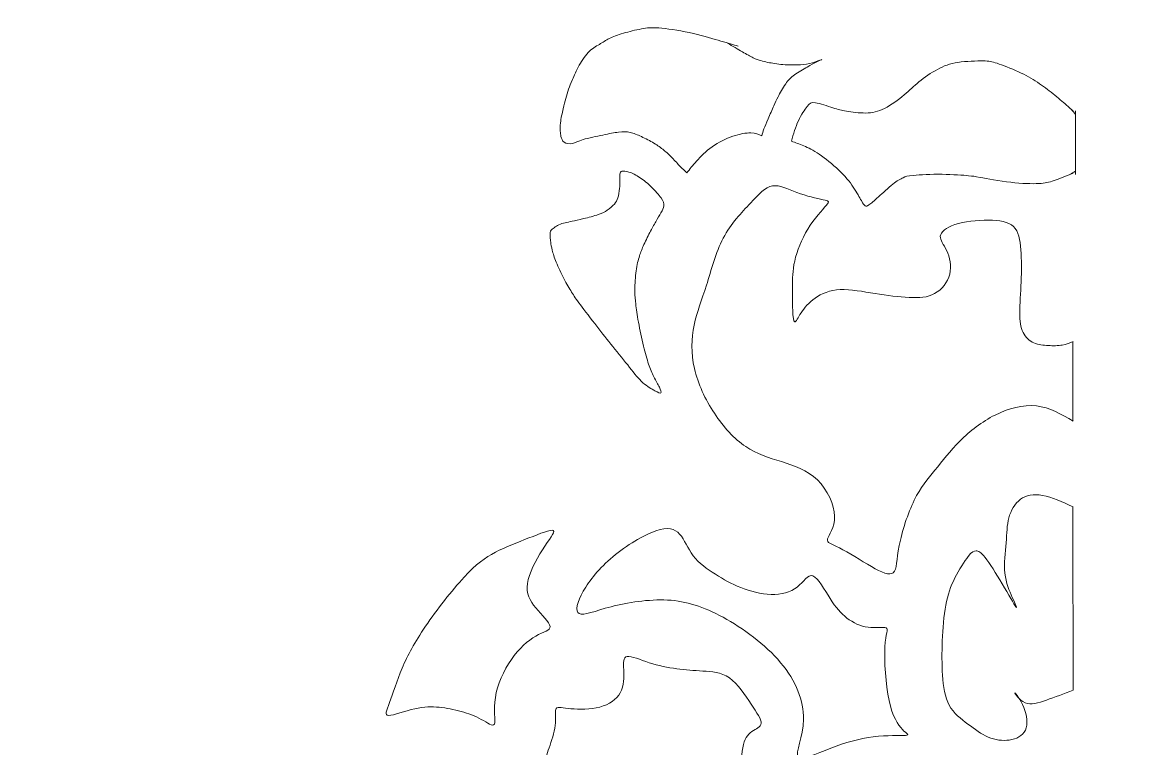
# Model space of a CAD drawing. Header units: millimetres. Extents: x -226 to 16, y -58 to 146.
# Drawn here: x -186.7 to -147.71, y 18.35 to 44.01 of the extents above; entities that cross this region are included whole.
import ezdxf

# ---------------------------------------------------------------- set-up
doc = ezdxf.new("R2010")
doc.units = ezdxf.units.MM
doc.header["$MEASUREMENT"] = 0
doc.layers.add('Capa 1', color=7, linetype='Continuous')

msp = doc.modelspace()

# ---------------------------------------------------------------- linework, layer by layer
at = {"layer": 'Capa 1', "color": 1, "lineweight": 20}
for points, knots in [([(-225.6692, 129.1394), (-225.6692, 129.1394), (-225.6692, 136.1807), (-225.6692, 136.1807), (-225.6692, 136.1807), (-225.6692, 136.1807), (-225.6692, 142.1497), (-225.6692, 142.1497), (-225.6692, 142.1497), (-225.6692, 142.1497), (-225.6692, 145.9659), (-225.6692, 145.9659), (-225.6692, 145.9659), (-225.6692, 145.9659), (-107.8198, 145.9659), (-107.8198, 145.9659), (-107.8198, 145.9659), (-107.8198, 145.9659), (-107.8198, 142.1497), (-107.8198, 142.1497), (-107.8198, 142.1497), (-107.8198, 142.1497), (-107.7221, 134.8823), (-107.7221, 134.8823), (-107.7221, 134.8823), (-107.7221, 134.8823), (16.1929, 134.8634), (16.1929, 134.8634), (16.1929, 134.8634), (16.1929, 134.8634), (16.1929, -47.4026), (16.1929, -47.4026), (16.1929, -47.4026), (16.1929, -47.4026), (-107.9229, -47.0851), (-107.9229, -47.0851), (-107.9229, -47.0851), (-107.9229, -47.0851), (-107.8198, -54.2656), (-107.8198, -54.2656), (-107.8198, -54.2656), (-107.8198, -54.2656), (-107.8198, -57.9157), (-107.8198, -57.9157), (-107.8198, -57.9157), (-107.8198, -57.9157), (-225.6692, -57.9157), (-225.6692, -57.9157), (-225.6692, -57.9157), (-225.6692, -57.9157), (-225.6692, -54.2656), (-225.6692, -54.2656), (-225.6692, -54.2656), (-225.6692, -54.2656), (-225.6937, -49.5902), (-225.6937, -49.5902), (-225.6937, -49.5902), (-225.6937, -49.5902), (-225.6937, -41.2306), (-225.6937, -41.2306)], [0, 0, 0, 0, 0.0625, 0.0625, 0.0625, 0.0625, 0.125, 0.125, 0.125, 0.125, 0.1875, 0.1875, 0.1875, 0.1875, 0.25, 0.25, 0.25, 0.25, 0.3125, 0.3125, 0.3125, 0.3125, 0.375, 0.375, 0.375, 0.375, 0.4375, 0.4375, 0.4375, 0.4375, 0.5, 0.5, 0.5, 0.5, 0.5625, 0.5625, 0.5625, 0.5625, 0.625, 0.625, 0.625, 0.625, 0.6875, 0.6875, 0.6875, 0.6875, 0.75, 0.75, 0.75, 0.75, 0.8125, 0.8125, 0.8125, 0.8125, 0.875, 0.875, 0.875, 0.875, 1, 1, 1, 1]), ([(-161.4264, 43.1612), (-161.6022, 43.2107), (-161.7779, 43.2602), (-162.0329, 43.3371), (-162.0329, 43.3371), (-162.2878, 43.4139), (-162.6219, 43.5183), (-163.0059, 43.6057), (-163.0059, 43.6057), (-163.3899, 43.6931), (-163.8238, 43.7636), (-164.1194, 43.7934), (-164.1194, 43.7934), (-164.415, 43.8233), (-164.5723, 43.8123), (-164.7675, 43.7798), (-164.7675, 43.7798), (-164.9627, 43.7473), (-165.196, 43.693), (-165.4021, 43.6361), (-165.4021, 43.6361), (-165.6082, 43.5792), (-165.7872, 43.5194), (-165.9255, 43.4544), (-165.9255, 43.4544), (-166.0638, 43.3893), (-166.1614, 43.3188), (-166.2802, 43.2487), (-166.2802, 43.2487), (-166.3991, 43.1786), (-166.5391, 43.109), (-166.6719, 42.9816), (-166.6719, 42.9816), (-166.8049, 42.8541), (-166.9306, 42.6688), (-167.0341, 42.484), (-167.0341, 42.484), (-167.1377, 42.2992), (-167.219, 42.1148), (-167.2786, 41.9765), (-167.2786, 41.9765), (-167.3383, 41.8381), (-167.3763, 41.746), (-167.4115, 41.6402), (-167.4115, 41.6402), (-167.4468, 41.5344), (-167.4794, 41.4151), (-167.5091, 41.3066), (-167.5091, 41.3066), (-167.539, 41.1981), (-167.5661, 41.1006), (-167.6013, 40.9514), (-167.6013, 40.9514), (-167.6366, 40.8022), (-167.68, 40.6016), (-167.699, 40.4579), (-167.699, 40.4579), (-167.718, 40.3141), (-167.7126, 40.2274), (-167.7071, 40.1569), (-167.7071, 40.1569), (-167.7017, 40.0863), (-167.6963, 40.0321), (-167.68, 39.9643), (-167.68, 39.9643), (-167.6638, 39.8965), (-167.6366, 39.8151), (-167.566, 39.7663), (-167.566, 39.7663), (-167.4956, 39.7176), (-167.3817, 39.7013), (-167.2786, 39.7228), (-167.2786, 39.7228), (-167.1754, 39.7443), (-167.0829, 39.8037), (-166.8955, 39.8617), (-166.8955, 39.8617), (-166.708, 39.9196), (-166.4255, 39.9763), (-166.1978, 40.0225), (-166.1978, 40.0225), (-165.9701, 40.0687), (-165.7973, 40.1046), (-165.6458, 40.1226), (-165.6458, 40.1226), (-165.4943, 40.1406), (-165.3641, 40.1406), (-165.2366, 40.1134), (-165.2366, 40.1134), (-165.1092, 40.0863), (-164.9845, 40.0321), (-164.8407, 39.9643), (-164.8407, 39.9643), (-164.697, 39.8965), (-164.5343, 39.8151), (-164.3987, 39.7338), (-164.3987, 39.7338), (-164.2631, 39.6524), (-164.1547, 39.5711), (-164.0516, 39.487), (-164.0516, 39.487), (-163.9485, 39.403), (-163.851, 39.3162), (-163.7533, 39.2158), (-163.7533, 39.2158), (-163.6557, 39.1155), (-163.5581, 39.0017), (-163.4717, 38.9119), (-163.4717, 38.9119), (-163.3854, 38.8222), (-163.3103, 38.7567), (-163.2352, 38.6912)], [0, 0, 0, 0, 0.0344828, 0.0344828, 0.0344828, 0.0344828, 0.0689655, 0.0689655, 0.0689655, 0.0689655, 0.1034483, 0.1034483, 0.1034483, 0.1034483, 0.137931, 0.137931, 0.137931, 0.137931, 0.1724138, 0.1724138, 0.1724138, 0.1724138, 0.2068966, 0.2068966, 0.2068966, 0.2068966, 0.2413793, 0.2413793, 0.2413793, 0.2413793, 0.2758621, 0.2758621, 0.2758621, 0.2758621, 0.3103448, 0.3103448, 0.3103448, 0.3103448, 0.3448276, 0.3448276, 0.3448276, 0.3448276, 0.3793103, 0.3793103, 0.3793103, 0.3793103, 0.4137931, 0.4137931, 0.4137931, 0.4137931, 0.4482759, 0.4482759, 0.4482759, 0.4482759, 0.4827586, 0.4827586, 0.4827586, 0.4827586, 0.5172414, 0.5172414, 0.5172414, 0.5172414, 0.5517241, 0.5517241, 0.5517241, 0.5517241, 0.5862069, 0.5862069, 0.5862069, 0.5862069, 0.6206897, 0.6206897, 0.6206897, 0.6206897, 0.6551724, 0.6551724, 0.6551724, 0.6551724, 0.6896552, 0.6896552, 0.6896552, 0.6896552, 0.7241379, 0.7241379, 0.7241379, 0.7241379, 0.7586207, 0.7586207, 0.7586207, 0.7586207, 0.7931034, 0.7931034, 0.7931034, 0.7931034, 0.8275862, 0.8275862, 0.8275862, 0.8275862, 0.862069, 0.862069, 0.862069, 0.862069, 0.8965517, 0.8965517, 0.8965517, 0.8965517, 0.9310345, 0.9310345, 0.9310345, 0.9310345, 1, 1, 1, 1]), ([(-161.8071, 43.2668), (-161.6206, 43.1576), (-161.4342, 43.0484), (-161.2785, 42.9586), (-161.2785, 42.9586), (-161.1229, 42.8687), (-160.9981, 42.7981), (-160.8951, 42.7493), (-160.8951, 42.7493), (-160.7921, 42.7006), (-160.7107, 42.6734), (-160.6293, 42.649), (-160.6293, 42.649), (-160.548, 42.6246), (-160.4666, 42.6029), (-160.3852, 42.5866), (-160.3852, 42.5866), (-160.3039, 42.5704), (-160.2225, 42.5595), (-160.133, 42.546), (-160.133, 42.546), (-160.0436, 42.5324), (-159.946, 42.5162), (-159.8456, 42.5081), (-159.8456, 42.5081), (-159.7452, 42.4999), (-159.6422, 42.4999), (-159.5229, 42.4972), (-159.5229, 42.4972), (-159.4036, 42.4945), (-159.268, 42.489), (-159.1245, 42.5064), (-159.1245, 42.5064), (-158.981, 42.5239), (-158.8297, 42.5642), (-158.7022, 42.6049), (-158.7022, 42.6049), (-158.5748, 42.6456), (-158.4712, 42.6866), (-158.4712, 42.6866), (-158.4712, 42.6866), (-158.4712, 42.6866), (-158.5748, 42.6456), (-158.6707, 42.5991), (-158.6707, 42.5991), (-158.7666, 42.5527), (-158.8548, 42.5008), (-158.9905, 42.4221), (-158.9905, 42.4221), (-159.1262, 42.3433), (-159.3093, 42.2376), (-159.4415, 42.1419), (-159.4415, 42.1419), (-159.5738, 42.0463), (-159.6552, 41.9608), (-159.7496, 41.8241), (-159.7496, 41.8241), (-159.8439, 41.6873), (-159.9512, 41.4994), (-160.02, 41.3721), (-160.02, 41.3721), (-160.0888, 41.2448), (-160.1192, 41.1783), (-160.1728, 41.0519), (-160.1728, 41.0519), (-160.2264, 40.9256), (-160.3032, 40.7395), (-160.3669, 40.5912), (-160.3669, 40.5912), (-160.4306, 40.443), (-160.4812, 40.3324), (-160.5164, 40.2395), (-160.5164, 40.2395), (-160.5516, 40.1465), (-160.5716, 40.071), (-160.5916, 39.9956)], [0, 0, 0, 0, 0.05, 0.05, 0.05, 0.05, 0.1, 0.1, 0.1, 0.1, 0.15, 0.15, 0.15, 0.15, 0.2, 0.2, 0.2, 0.2, 0.25, 0.25, 0.25, 0.25, 0.3, 0.3, 0.3, 0.3, 0.35, 0.35, 0.35, 0.35, 0.4, 0.4, 0.4, 0.4, 0.45, 0.45, 0.45, 0.45, 0.5, 0.5, 0.5, 0.5, 0.55, 0.55, 0.55, 0.55, 0.6, 0.6, 0.6, 0.6, 0.65, 0.65, 0.65, 0.65, 0.7, 0.7, 0.7, 0.7, 0.75, 0.75, 0.75, 0.75, 0.8, 0.8, 0.8, 0.8, 0.85, 0.85, 0.85, 0.85, 0.9, 0.9, 0.9, 0.9, 1, 1, 1, 1]), ([(-159.5498, 39.8026), (-159.4758, 40.0563), (-159.4017, 40.3099), (-159.3023, 40.5263), (-159.3023, 40.5263), (-159.2029, 40.7426), (-159.0782, 40.9216), (-158.9917, 41.0318), (-158.9917, 41.0318), (-158.9052, 41.142), (-158.857, 41.1834), (-158.6977, 41.159), (-158.6977, 41.159), (-158.5385, 41.1345), (-158.268, 41.044), (-158.0796, 40.9837), (-158.0796, 40.9837), (-157.8913, 40.9235), (-157.7849, 40.8935), (-157.6023, 40.8614), (-157.6023, 40.8614), (-157.4199, 40.8293), (-157.1614, 40.7952), (-156.929, 40.799), (-156.929, 40.799), (-156.6966, 40.8028), (-156.4902, 40.8446), (-156.2575, 40.9608), (-156.2575, 40.9608), (-156.0247, 41.0769), (-155.7653, 41.2674), (-155.5672, 41.435), (-155.5672, 41.435), (-155.3692, 41.6025), (-155.2322, 41.747), (-155.0445, 41.901), (-155.0445, 41.901), (-154.8567, 42.055), (-154.6181, 42.2185), (-154.3935, 42.3395), (-154.3935, 42.3395), (-154.1688, 42.4606), (-153.9584, 42.5393), (-153.6674, 42.5841), (-153.6674, 42.5841), (-153.3764, 42.629), (-153.005, 42.64), (-152.7809, 42.6372), (-152.7809, 42.6372), (-152.5569, 42.6344), (-152.4803, 42.6177), (-152.2899, 42.5525), (-152.2899, 42.5525), (-152.0997, 42.4874), (-151.7957, 42.3737), (-151.5363, 42.2547), (-151.5363, 42.2547), (-151.2768, 42.1357), (-151.062, 42.0113), (-150.8646, 41.8818), (-150.8646, 41.8818), (-150.6672, 41.7523), (-150.4875, 41.6176), (-150.3131, 41.4777), (-150.3131, 41.4777), (-150.1387, 41.3377), (-149.9698, 41.1922), (-149.8516, 41.0893), (-149.8516, 41.0893), (-149.7334, 40.9863), (-149.6658, 40.9258), (-149.5983, 40.8652)], [0, 0, 0, 0, 0.0526316, 0.0526316, 0.0526316, 0.0526316, 0.1052632, 0.1052632, 0.1052632, 0.1052632, 0.1578947, 0.1578947, 0.1578947, 0.1578947, 0.2105263, 0.2105263, 0.2105263, 0.2105263, 0.2631579, 0.2631579, 0.2631579, 0.2631579, 0.3157895, 0.3157895, 0.3157895, 0.3157895, 0.3684211, 0.3684211, 0.3684211, 0.3684211, 0.4210526, 0.4210526, 0.4210526, 0.4210526, 0.4736842, 0.4736842, 0.4736842, 0.4736842, 0.5263158, 0.5263158, 0.5263158, 0.5263158, 0.5789474, 0.5789474, 0.5789474, 0.5789474, 0.6315789, 0.6315789, 0.6315789, 0.6315789, 0.6842105, 0.6842105, 0.6842105, 0.6842105, 0.7368421, 0.7368421, 0.7368421, 0.7368421, 0.7894737, 0.7894737, 0.7894737, 0.7894737, 0.8421053, 0.8421053, 0.8421053, 0.8421053, 0.8947368, 0.8947368, 0.8947368, 0.8947368, 1, 1, 1, 1]), ([(-163.2352, 38.6912), (-163.1363, 38.8177), (-163.0373, 38.9443), (-162.8961, 39.1016), (-162.8961, 39.1016), (-162.755, 39.2588), (-162.5715, 39.4467), (-162.3474, 39.605), (-162.3474, 39.605), (-162.1232, 39.7634), (-161.8584, 39.8922), (-161.614, 39.9766), (-161.614, 39.9766), (-161.3698, 40.0609), (-161.146, 40.1007), (-160.979, 40.0965), (-160.979, 40.0965), (-160.812, 40.0922), (-160.7018, 40.0439), (-160.5916, 39.9956)], [0, 0, 0, 0, 0.1666667, 0.1666667, 0.1666667, 0.1666667, 0.3333333, 0.3333333, 0.3333333, 0.3333333, 0.5, 0.5, 0.5, 0.5, 0.6666667, 0.6666667, 0.6666667, 0.6666667, 1, 1, 1, 1]), ([(-159.5498, 39.8026), (-159.4076, 39.7547), (-159.2654, 39.7068), (-159.1083, 39.6397), (-159.1083, 39.6397), (-158.9512, 39.5725), (-158.7792, 39.4861), (-158.5642, 39.3407), (-158.5642, 39.3407), (-158.3493, 39.1953), (-158.0914, 38.991), (-157.8772, 38.7859), (-157.8772, 38.7859), (-157.6629, 38.5809), (-157.4923, 38.3751), (-157.3622, 38.1843), (-157.3622, 38.1843), (-157.2322, 37.9933), (-157.1428, 37.8174), (-157.0789, 37.7056), (-157.0789, 37.7056), (-157.015, 37.5938), (-156.9766, 37.546), (-156.943, 37.5238), (-156.943, 37.5238), (-156.9095, 37.5017), (-156.8807, 37.5051), (-156.8098, 37.5549), (-156.8098, 37.5549), (-156.7388, 37.6048), (-156.6257, 37.701), (-156.472, 37.8401), (-156.472, 37.8401), (-156.3184, 37.9793), (-156.1243, 38.1613), (-155.9684, 38.2852), (-155.9684, 38.2852), (-155.8125, 38.409), (-155.6948, 38.4747), (-155.6068, 38.5165), (-155.6068, 38.5165), (-155.5187, 38.5582), (-155.4603, 38.576), (-155.2337, 38.5965), (-155.2337, 38.5965), (-155.0072, 38.617), (-154.6124, 38.6402), (-154.2308, 38.6362), (-154.2308, 38.6362), (-153.8493, 38.6321), (-153.4809, 38.6007), (-153.2967, 38.5851), (-153.2967, 38.5851), (-153.1125, 38.5694), (-153.1125, 38.5694), (-152.8856, 38.5267), (-152.8856, 38.5267), (-152.6588, 38.484), (-152.2051, 38.3987), (-151.8042, 38.3522), (-151.8042, 38.3522), (-151.4035, 38.3057), (-151.0556, 38.2983), (-150.8201, 38.3091), (-150.8201, 38.3091), (-150.5847, 38.3199), (-150.4616, 38.3491), (-150.2767, 38.413), (-150.2767, 38.413), (-150.0918, 38.4768), (-149.8451, 38.5752), (-149.5983, 38.6737)], [0, 0, 0, 0, 0.0526316, 0.0526316, 0.0526316, 0.0526316, 0.1052632, 0.1052632, 0.1052632, 0.1052632, 0.1578947, 0.1578947, 0.1578947, 0.1578947, 0.2105263, 0.2105263, 0.2105263, 0.2105263, 0.2631579, 0.2631579, 0.2631579, 0.2631579, 0.3157895, 0.3157895, 0.3157895, 0.3157895, 0.3684211, 0.3684211, 0.3684211, 0.3684211, 0.4210526, 0.4210526, 0.4210526, 0.4210526, 0.4736842, 0.4736842, 0.4736842, 0.4736842, 0.5263158, 0.5263158, 0.5263158, 0.5263158, 0.5789474, 0.5789474, 0.5789474, 0.5789474, 0.6315789, 0.6315789, 0.6315789, 0.6315789, 0.6842105, 0.6842105, 0.6842105, 0.6842105, 0.7368421, 0.7368421, 0.7368421, 0.7368421, 0.7894737, 0.7894737, 0.7894737, 0.7894737, 0.8421053, 0.8421053, 0.8421053, 0.8421053, 0.8947368, 0.8947368, 0.8947368, 0.8947368, 1, 1, 1, 1]), ([(-164.0457, 37.526), (-164.0396, 37.6048), (-164.0714, 37.689), (-164.1497, 37.8016), (-164.1497, 37.8016), (-164.2279, 37.9141), (-164.3527, 38.0552), (-164.4829, 38.1827), (-164.4829, 38.1827), (-164.613, 38.3101), (-164.7486, 38.424), (-164.8868, 38.5162), (-164.8868, 38.5162), (-165.0252, 38.6084), (-165.1661, 38.6789), (-165.2794, 38.7166), (-165.2794, 38.7166), (-165.3926, 38.7543), (-165.4781, 38.7592), (-165.5279, 38.7449), (-165.5279, 38.7449), (-165.5778, 38.7305), (-165.5921, 38.6969), (-165.5983, 38.6403), (-165.5983, 38.6403), (-165.6044, 38.5835), (-165.6022, 38.5038), (-165.6011, 38.4178), (-165.6011, 38.4178), (-165.6001, 38.3317), (-165.6001, 38.2396), (-165.6109, 38.1311), (-165.6109, 38.1311), (-165.6218, 38.0226), (-165.6435, 37.8979), (-165.6706, 37.8057), (-165.6706, 37.8057), (-165.6977, 37.7135), (-165.7303, 37.6538), (-165.7953, 37.5833), (-165.7953, 37.5833), (-165.8604, 37.5128), (-165.958, 37.4314), (-166.0475, 37.3691), (-166.0475, 37.3691), (-166.137, 37.3067), (-166.2184, 37.2633), (-166.3621, 37.2145), (-166.3621, 37.2145), (-166.5058, 37.1657), (-166.7119, 37.1114), (-166.8801, 37.0708), (-166.8801, 37.0708), (-167.0482, 37.0301), (-167.1783, 37.0029), (-167.2814, 36.9813), (-167.2814, 36.9813), (-167.3845, 36.9596), (-167.4604, 36.9433), (-167.5363, 36.9244), (-167.5363, 36.9244), (-167.6122, 36.9054), (-167.6882, 36.8837), (-167.7533, 36.8539), (-167.7533, 36.8539), (-167.8183, 36.824), (-167.8726, 36.786), (-167.9237, 36.7518), (-167.9237, 36.7518), (-167.9747, 36.7174), (-168.0227, 36.6868), (-168.045, 36.6269), (-168.045, 36.6269), (-168.0674, 36.567), (-168.0641, 36.4777), (-168.0606, 36.4142), (-168.0606, 36.4142), (-168.0572, 36.3508), (-168.0535, 36.3129), (-168.0428, 36.2425), (-168.0428, 36.2425), (-168.0322, 36.172), (-168.0145, 36.069), (-167.986, 35.9528), (-167.986, 35.9528), (-167.9575, 35.8365), (-167.9184, 35.7071), (-167.8478, 35.5337), (-167.8478, 35.5337), (-167.7774, 35.3602), (-167.6755, 35.1427), (-167.5784, 34.9557), (-167.5784, 34.9557), (-167.4813, 34.7686), (-167.3891, 34.6119), (-167.3056, 34.4781), (-167.3056, 34.4781), (-167.2221, 34.3443), (-167.1476, 34.2334), (-166.9953, 34.0291), (-166.9953, 34.0291), (-166.8431, 33.8249), (-166.6133, 33.5272), (-166.4143, 33.2703), (-166.4143, 33.2703), (-166.2155, 33.0133), (-166.0475, 32.7969), (-165.8525, 32.5548), (-165.8525, 32.5548), (-165.6575, 32.3127), (-165.4355, 32.0449), (-165.2559, 31.8202), (-165.2559, 31.8202), (-165.0765, 31.5955), (-164.9396, 31.4138), (-164.7901, 31.2795), (-164.7901, 31.2795), (-164.6405, 31.1451), (-164.4784, 31.0581), (-164.362, 30.9968), (-164.362, 30.9968), (-164.2457, 30.9354), (-164.1753, 30.8998), (-164.1534, 30.9201), (-164.1534, 30.9201), (-164.1314, 30.9403), (-164.158, 31.0163), (-164.2084, 31.1187), (-164.2084, 31.1187), (-164.2589, 31.2212), (-164.3333, 31.3499), (-164.4004, 31.4863), (-164.4004, 31.4863), (-164.4675, 31.6227), (-164.5276, 31.7666), (-164.5873, 31.9396), (-164.5873, 31.9396), (-164.647, 32.1126), (-164.7064, 32.3146), (-164.7689, 32.574), (-164.7689, 32.574), (-164.8315, 32.8334), (-164.8971, 33.1501), (-164.9447, 33.4151), (-164.9447, 33.4151), (-164.9924, 33.6801), (-165.0221, 33.8932), (-165.0415, 34.0537), (-165.0415, 34.0537), (-165.0609, 34.2142), (-165.07, 34.3221), (-165.0711, 34.4998), (-165.0711, 34.4998), (-165.0722, 34.6775), (-165.0653, 34.9251), (-165.0395, 35.1437), (-165.0395, 35.1437), (-165.0137, 35.3624), (-164.9689, 35.5521), (-164.9256, 35.7009), (-164.9256, 35.7009), (-164.8824, 35.8496), (-164.8406, 35.9575), (-164.7754, 36.1021), (-164.7754, 36.1021), (-164.7103, 36.2467), (-164.6217, 36.4281), (-164.5443, 36.5784), (-164.5443, 36.5784), (-164.467, 36.7285), (-164.4008, 36.8474), (-164.3353, 36.9624), (-164.3353, 36.9624), (-164.2698, 37.0774), (-164.2047, 37.1886), (-164.1502, 37.281), (-164.1502, 37.281), (-164.0958, 37.3734), (-164.0518, 37.4471), (-164.0457, 37.526)], [0, 0, 0, 0, 0.0217391, 0.0217391, 0.0217391, 0.0217391, 0.0434783, 0.0434783, 0.0434783, 0.0434783, 0.0652174, 0.0652174, 0.0652174, 0.0652174, 0.0869565, 0.0869565, 0.0869565, 0.0869565, 0.1086957, 0.1086957, 0.1086957, 0.1086957, 0.1304348, 0.1304348, 0.1304348, 0.1304348, 0.1521739, 0.1521739, 0.1521739, 0.1521739, 0.173913, 0.173913, 0.173913, 0.173913, 0.1956522, 0.1956522, 0.1956522, 0.1956522, 0.2173913, 0.2173913, 0.2173913, 0.2173913, 0.2391304, 0.2391304, 0.2391304, 0.2391304, 0.2608696, 0.2608696, 0.2608696, 0.2608696, 0.2826087, 0.2826087, 0.2826087, 0.2826087, 0.3043478, 0.3043478, 0.3043478, 0.3043478, 0.326087, 0.326087, 0.326087, 0.326087, 0.3478261, 0.3478261, 0.3478261, 0.3478261, 0.3695652, 0.3695652, 0.3695652, 0.3695652, 0.3913043, 0.3913043, 0.3913043, 0.3913043, 0.4130435, 0.4130435, 0.4130435, 0.4130435, 0.4347826, 0.4347826, 0.4347826, 0.4347826, 0.4565217, 0.4565217, 0.4565217, 0.4565217, 0.4782609, 0.4782609, 0.4782609, 0.4782609, 0.5, 0.5, 0.5, 0.5, 0.5217391, 0.5217391, 0.5217391, 0.5217391, 0.5434783, 0.5434783, 0.5434783, 0.5434783, 0.5652174, 0.5652174, 0.5652174, 0.5652174, 0.5869565, 0.5869565, 0.5869565, 0.5869565, 0.6086957, 0.6086957, 0.6086957, 0.6086957, 0.6304348, 0.6304348, 0.6304348, 0.6304348, 0.6521739, 0.6521739, 0.6521739, 0.6521739, 0.673913, 0.673913, 0.673913, 0.673913, 0.6956522, 0.6956522, 0.6956522, 0.6956522, 0.7173913, 0.7173913, 0.7173913, 0.7173913, 0.7391304, 0.7391304, 0.7391304, 0.7391304, 0.7608696, 0.7608696, 0.7608696, 0.7608696, 0.7826087, 0.7826087, 0.7826087, 0.7826087, 0.8043478, 0.8043478, 0.8043478, 0.8043478, 0.826087, 0.826087, 0.826087, 0.826087, 0.8478261, 0.8478261, 0.8478261, 0.8478261, 0.8695652, 0.8695652, 0.8695652, 0.8695652, 0.8913043, 0.8913043, 0.8913043, 0.8913043, 0.9130435, 0.9130435, 0.9130435, 0.9130435, 0.9347826, 0.9347826, 0.9347826, 0.9347826, 0.9565217, 0.9565217, 0.9565217, 0.9565217, 1, 1, 1, 1]), ([(-149.5983, 29.9207), (-150.0147, 30.1642), (-150.4309, 30.4078), (-150.9, 30.4599), (-150.9, 30.4599), (-151.3691, 30.5121), (-151.8908, 30.373), (-152.3605, 30.1382), (-152.3605, 30.1382), (-152.8301, 29.9034), (-153.2475, 29.5729), (-153.5954, 29.225), (-153.5954, 29.225), (-153.9432, 28.8772), (-154.2215, 28.5119), (-154.4824, 28.1902), (-154.4824, 28.1902), (-154.7432, 27.8684), (-154.9868, 27.5901), (-155.2129, 27.1292), (-155.2129, 27.1292), (-155.439, 26.6683), (-155.6477, 26.0247), (-155.7434, 25.529), (-155.7434, 25.529), (-155.8391, 25.0333), (-155.8216, 24.6854), (-155.9521, 24.5724), (-155.9521, 24.5724), (-156.0826, 24.4594), (-156.3608, 24.5811), (-156.7261, 24.7898), (-156.7261, 24.7898), (-157.0914, 24.9985), (-157.5436, 25.2942), (-157.8479, 25.4507), (-157.8479, 25.4507), (-158.1523, 25.6072), (-158.3089, 25.6247), (-158.2741, 25.7638), (-158.2741, 25.7638), (-158.2393, 25.903), (-158.0132, 26.1638), (-158.0219, 26.5638), (-158.0219, 26.5638), (-158.0305, 26.9639), (-158.2741, 27.5031), (-158.6306, 27.851), (-158.6306, 27.851), (-158.9872, 28.1988), (-159.4568, 28.3554), (-159.9003, 28.4945), (-159.9003, 28.4945), (-160.3438, 28.6337), (-160.7613, 28.7554), (-161.1614, 29.025), (-161.1614, 29.025), (-161.5614, 29.2946), (-161.9441, 29.712), (-162.2659, 30.199), (-162.2659, 30.199), (-162.5876, 30.686), (-162.8484, 31.2426), (-162.9702, 31.7818), (-162.9702, 31.7818), (-163.092, 32.3209), (-163.0746, 32.8428), (-162.9789, 33.3124), (-162.9789, 33.3124), (-162.8833, 33.782), (-162.7093, 34.1994), (-162.5441, 34.7212), (-162.5441, 34.7212), (-162.3789, 35.243), (-162.2223, 35.8691), (-161.9527, 36.3822), (-161.9527, 36.3822), (-161.6832, 36.8953), (-161.3005, 37.2954), (-160.9961, 37.6172), (-160.9961, 37.6172), (-160.6917, 37.9389), (-160.4656, 38.1824), (-160.2134, 38.2259), (-160.2134, 38.2259), (-159.9612, 38.2693), (-159.6829, 38.1128), (-159.3525, 37.9911), (-159.3525, 37.9911), (-159.022, 37.8693), (-158.6393, 37.7824), (-158.4307, 37.7389), (-158.4307, 37.7389), (-158.2219, 37.6954), (-158.1871, 37.6954), (-158.3176, 37.5389), (-158.3176, 37.5389), (-158.448, 37.3823), (-158.7437, 37.0692), (-158.9698, 36.704), (-158.9698, 36.704), (-159.1959, 36.3387), (-159.3525, 35.9213), (-159.4307, 35.5735), (-159.4307, 35.5735), (-159.509, 35.2256), (-159.509, 34.9473), (-159.509, 34.6603), (-159.509, 34.6603), (-159.509, 34.3733), (-159.509, 34.0777), (-159.5003, 33.8428), (-159.5003, 33.8428), (-159.4916, 33.608), (-159.4742, 33.4341), (-159.4307, 33.4254), (-159.4307, 33.4254), (-159.3872, 33.4167), (-159.3177, 33.5733), (-159.2046, 33.7472), (-159.2046, 33.7472), (-159.0916, 33.9211), (-158.935, 34.1125), (-158.709, 34.2691), (-158.709, 34.2691), (-158.4828, 34.4256), (-158.1871, 34.5473), (-157.8219, 34.5647), (-157.8219, 34.5647), (-157.4566, 34.5821), (-157.0218, 34.4951), (-156.5957, 34.4256), (-156.5957, 34.4256), (-156.1695, 34.356), (-155.7521, 34.3037), (-155.3956, 34.2864), (-155.3956, 34.2864), (-155.039, 34.269), (-154.7433, 34.2864), (-154.4911, 34.4256), (-154.4911, 34.4256), (-154.2389, 34.5647), (-154.0302, 34.8256), (-153.9606, 35.1126), (-153.9606, 35.1126), (-153.891, 35.3996), (-153.9606, 35.7126), (-154.065, 35.9387), (-154.065, 35.9387), (-154.1693, 36.1648), (-154.3085, 36.3039), (-154.2911, 36.4518), (-154.2911, 36.4518), (-154.2737, 36.5997), (-154.0998, 36.7562), (-153.7781, 36.8606), (-153.7781, 36.8606), (-153.4563, 36.9649), (-152.9866, 37.0171), (-152.5952, 37.0171), (-152.5952, 37.0171), (-152.2039, 37.0171), (-151.8908, 36.9649), (-151.7082, 36.791), (-151.7082, 36.791), (-151.5256, 36.617), (-151.4734, 36.3214), (-151.4473, 35.9735), (-151.4473, 35.9735), (-151.4212, 35.6256), (-151.4212, 35.2256), (-151.4387, 34.8343), (-151.4387, 34.8343), (-151.456, 34.4429), (-151.4908, 34.0602), (-151.4908, 33.7559), (-151.4908, 33.7559), (-151.4908, 33.4515), (-151.456, 33.2254), (-151.3691, 33.0515), (-151.3691, 33.0515), (-151.2821, 32.8775), (-151.143, 32.7558), (-150.9864, 32.6863), (-150.9864, 32.6863), (-150.8299, 32.6167), (-150.656, 32.5992), (-150.4821, 32.5906), (-150.4821, 32.5906), (-150.3081, 32.5819), (-150.1342, 32.5819), (-149.9869, 32.6079), (-149.9869, 32.6079), (-149.8396, 32.634), (-149.7189, 32.6862), (-149.5983, 32.7384)], [0, 0, 0, 0, 0.02, 0.02, 0.02, 0.02, 0.04, 0.04, 0.04, 0.04, 0.06, 0.06, 0.06, 0.06, 0.08, 0.08, 0.08, 0.08, 0.1, 0.1, 0.1, 0.1, 0.12, 0.12, 0.12, 0.12, 0.14, 0.14, 0.14, 0.14, 0.16, 0.16, 0.16, 0.16, 0.18, 0.18, 0.18, 0.18, 0.2, 0.2, 0.2, 0.2, 0.22, 0.22, 0.22, 0.22, 0.24, 0.24, 0.24, 0.24, 0.26, 0.26, 0.26, 0.26, 0.28, 0.28, 0.28, 0.28, 0.3, 0.3, 0.3, 0.3, 0.32, 0.32, 0.32, 0.32, 0.34, 0.34, 0.34, 0.34, 0.36, 0.36, 0.36, 0.36, 0.38, 0.38, 0.38, 0.38, 0.4, 0.4, 0.4, 0.4, 0.42, 0.42, 0.42, 0.42, 0.44, 0.44, 0.44, 0.44, 0.46, 0.46, 0.46, 0.46, 0.48, 0.48, 0.48, 0.48, 0.5, 0.5, 0.5, 0.5, 0.52, 0.52, 0.52, 0.52, 0.54, 0.54, 0.54, 0.54, 0.56, 0.56, 0.56, 0.56, 0.58, 0.58, 0.58, 0.58, 0.6, 0.6, 0.6, 0.6, 0.62, 0.62, 0.62, 0.62, 0.64, 0.64, 0.64, 0.64, 0.66, 0.66, 0.66, 0.66, 0.68, 0.68, 0.68, 0.68, 0.7, 0.7, 0.7, 0.7, 0.72, 0.72, 0.72, 0.72, 0.74, 0.74, 0.74, 0.74, 0.76, 0.76, 0.76, 0.76, 0.78, 0.78, 0.78, 0.78, 0.8, 0.8, 0.8, 0.8, 0.82, 0.82, 0.82, 0.82, 0.84, 0.84, 0.84, 0.84, 0.86, 0.86, 0.86, 0.86, 0.88, 0.88, 0.88, 0.88, 0.9, 0.9, 0.9, 0.9, 0.92, 0.92, 0.92, 0.92, 0.94, 0.94, 0.94, 0.94, 0.96, 0.96, 0.96, 0.96, 1, 1, 1, 1]), ([(-149.5983, 26.8943), (-149.9799, 27.0682), (-150.3614, 27.2422), (-150.6826, 27.3031), (-150.6826, 27.3031), (-151.0038, 27.364), (-151.2647, 27.3117), (-151.4647, 27.1639), (-151.4647, 27.1639), (-151.6647, 27.0161), (-151.8039, 26.7725), (-151.8735, 26.5117), (-151.8735, 26.5117), (-151.943, 26.2508), (-151.943, 25.9725), (-151.9691, 25.6333), (-151.9691, 25.6333), (-151.9952, 25.2941), (-152.0474, 24.8942), (-152.0126, 24.555), (-152.0126, 24.555), (-151.9778, 24.2158), (-151.8561, 23.9375), (-151.7518, 23.7028), (-151.7518, 23.7028), (-151.6473, 23.468), (-151.5604, 23.2766), (-151.6213, 23.3635), (-151.6213, 23.3635), (-151.6822, 23.4505), (-151.8908, 23.8158), (-152.1083, 24.181), (-152.1083, 24.181), (-152.3257, 24.5463), (-152.5518, 24.9115), (-152.7084, 25.1116), (-152.7084, 25.1116), (-152.8649, 25.3116), (-152.9518, 25.3463), (-153.0301, 25.3463), (-153.0301, 25.3463), (-153.1084, 25.3463), (-153.1779, 25.3116), (-153.3084, 25.1464), (-153.3084, 25.1464), (-153.4388, 24.9811), (-153.6302, 24.6854), (-153.7781, 24.3898), (-153.7781, 24.3898), (-153.9258, 24.094), (-154.0302, 23.7984), (-154.0998, 23.4244), (-154.0998, 23.4244), (-154.1693, 23.0504), (-154.2041, 22.5983), (-154.2216, 22.1722), (-154.2216, 22.1722), (-154.2389, 21.746), (-154.2389, 21.346), (-154.2128, 20.9546), (-154.2128, 20.9546), (-154.1868, 20.5633), (-154.1345, 20.1806), (-153.978, 19.8937), (-153.978, 19.8937), (-153.8214, 19.6067), (-153.5606, 19.4154), (-153.3171, 19.2328), (-153.3171, 19.2328), (-153.0736, 19.0501), (-152.8474, 18.8762), (-152.604, 18.7718), (-152.604, 18.7718), (-152.3604, 18.6674), (-152.0996, 18.6327), (-151.8561, 18.6675), (-151.8561, 18.6675), (-151.6125, 18.7022), (-151.3864, 18.8066), (-151.2908, 19.0154), (-151.2908, 19.0154), (-151.1951, 19.224), (-151.2299, 19.537), (-151.343, 19.8153), (-151.343, 19.8153), (-151.456, 20.0936), (-151.6473, 20.3372), (-151.6604, 20.3314), (-151.6604, 20.3314), (-151.6734, 20.3255), (-151.5082, 20.0704), (-151.2995, 19.9835), (-151.2995, 19.9835), (-151.0908, 19.8965), (-150.8386, 19.9777), (-150.5478, 20.0792), (-150.5478, 20.0792), (-150.257, 20.1807), (-149.9277, 20.3024), (-149.5983, 20.4241)], [0, 0, 0, 0, 0.0384615, 0.0384615, 0.0384615, 0.0384615, 0.0769231, 0.0769231, 0.0769231, 0.0769231, 0.1153846, 0.1153846, 0.1153846, 0.1153846, 0.1538462, 0.1538462, 0.1538462, 0.1538462, 0.1923077, 0.1923077, 0.1923077, 0.1923077, 0.2307692, 0.2307692, 0.2307692, 0.2307692, 0.2692308, 0.2692308, 0.2692308, 0.2692308, 0.3076923, 0.3076923, 0.3076923, 0.3076923, 0.3461538, 0.3461538, 0.3461538, 0.3461538, 0.3846154, 0.3846154, 0.3846154, 0.3846154, 0.4230769, 0.4230769, 0.4230769, 0.4230769, 0.4615385, 0.4615385, 0.4615385, 0.4615385, 0.5, 0.5, 0.5, 0.5, 0.5384615, 0.5384615, 0.5384615, 0.5384615, 0.5769231, 0.5769231, 0.5769231, 0.5769231, 0.6153846, 0.6153846, 0.6153846, 0.6153846, 0.6538462, 0.6538462, 0.6538462, 0.6538462, 0.6923077, 0.6923077, 0.6923077, 0.6923077, 0.7307692, 0.7307692, 0.7307692, 0.7307692, 0.7692308, 0.7692308, 0.7692308, 0.7692308, 0.8076923, 0.8076923, 0.8076923, 0.8076923, 0.8461538, 0.8461538, 0.8461538, 0.8461538, 0.8846154, 0.8846154, 0.8846154, 0.8846154, 0.9230769, 0.9230769, 0.9230769, 0.9230769, 1, 1, 1, 1]), ([(-159.309, 18.0675), (-159.4221, 18.2153), (-159.1264, 18.7718), (-159.1177, 19.4067), (-159.1177, 19.4067), (-159.109, 20.0415), (-159.3873, 20.7546), (-159.9265, 21.3982), (-159.9265, 21.3982), (-160.4656, 22.0417), (-161.2657, 22.6157), (-161.9614, 22.9984), (-161.9614, 22.9984), (-162.6571, 23.381), (-163.2485, 23.5723), (-163.9181, 23.6071), (-163.9181, 23.6071), (-164.5877, 23.6418), (-165.3357, 23.5201), (-165.9097, 23.3723), (-165.9097, 23.3723), (-166.4836, 23.2244), (-166.8837, 23.0505), (-167.0403, 23.1288), (-167.0403, 23.1288), (-167.1968, 23.207), (-167.1098, 23.5376), (-166.8924, 23.9202), (-166.8924, 23.9202), (-166.6749, 24.3028), (-166.3271, 24.7377), (-165.8488, 25.1377), (-165.8488, 25.1377), (-165.3705, 25.5377), (-164.7617, 25.903), (-164.3356, 26.0508), (-164.3356, 26.0508), (-163.9095, 26.1987), (-163.6659, 26.1291), (-163.4921, 25.9378), (-163.4921, 25.9378), (-163.3181, 25.7464), (-163.2137, 25.4334), (-163.0137, 25.1724), (-163.0137, 25.1724), (-162.8137, 24.9115), (-162.518, 24.7029), (-162.2311, 24.5203), (-162.2311, 24.5203), (-161.9441, 24.3376), (-161.6658, 24.181), (-161.3353, 24.0506), (-161.3353, 24.0506), (-161.0048, 23.9202), (-160.6222, 23.8158), (-160.2657, 23.8071), (-160.2657, 23.8071), (-159.9091, 23.7984), (-159.5786, 23.8854), (-159.3438, 24.068), (-159.3438, 24.068), (-159.109, 24.2506), (-158.9699, 24.5289), (-158.7873, 24.4594), (-158.7873, 24.4594), (-158.6046, 24.3898), (-158.3785, 23.9723), (-158.1785, 23.6593), (-158.1785, 23.6593), (-157.9784, 23.3462), (-157.8045, 23.1375), (-157.5871, 22.9723), (-157.5871, 22.9723), (-157.3696, 22.807), (-157.1088, 22.6853), (-156.8392, 22.6505), (-156.8392, 22.6505), (-156.5696, 22.6157), (-156.2913, 22.6678), (-156.2043, 22.6244), (-156.2043, 22.6244), (-156.1174, 22.5809), (-156.2218, 22.4417), (-156.2479, 21.9548), (-156.2479, 21.9548), (-156.274, 21.4677), (-156.2217, 20.6329), (-156.1, 20.0676), (-156.1, 20.0676), (-155.9782, 19.5023), (-155.7869, 19.2067), (-155.6304, 19.0415), (-155.6304, 19.0415), (-155.4738, 18.8762), (-155.3521, 18.8414), (-155.5261, 18.8327), (-155.5261, 18.8327), (-155.6999, 18.824), (-156.1696, 18.8414), (-156.6566, 18.7805), (-156.6566, 18.7805), (-157.1436, 18.7196), (-157.648, 18.5805), (-158.1611, 18.3805), (-158.1611, 18.3805), (-158.6741, 18.1804), (-159.196, 17.9196), (-159.309, 18.0675)], [0, 0, 0, 0, 0.0357143, 0.0357143, 0.0357143, 0.0357143, 0.0714286, 0.0714286, 0.0714286, 0.0714286, 0.1071429, 0.1071429, 0.1071429, 0.1071429, 0.1428571, 0.1428571, 0.1428571, 0.1428571, 0.1785714, 0.1785714, 0.1785714, 0.1785714, 0.2142857, 0.2142857, 0.2142857, 0.2142857, 0.25, 0.25, 0.25, 0.25, 0.2857143, 0.2857143, 0.2857143, 0.2857143, 0.3214286, 0.3214286, 0.3214286, 0.3214286, 0.3571429, 0.3571429, 0.3571429, 0.3571429, 0.3928571, 0.3928571, 0.3928571, 0.3928571, 0.4285714, 0.4285714, 0.4285714, 0.4285714, 0.4642857, 0.4642857, 0.4642857, 0.4642857, 0.5, 0.5, 0.5, 0.5, 0.5357143, 0.5357143, 0.5357143, 0.5357143, 0.5714286, 0.5714286, 0.5714286, 0.5714286, 0.6071429, 0.6071429, 0.6071429, 0.6071429, 0.6428571, 0.6428571, 0.6428571, 0.6428571, 0.6785714, 0.6785714, 0.6785714, 0.6785714, 0.7142857, 0.7142857, 0.7142857, 0.7142857, 0.75, 0.75, 0.75, 0.75, 0.7857143, 0.7857143, 0.7857143, 0.7857143, 0.8214286, 0.8214286, 0.8214286, 0.8214286, 0.8571429, 0.8571429, 0.8571429, 0.8571429, 0.8928571, 0.8928571, 0.8928571, 0.8928571, 0.9285714, 0.9285714, 0.9285714, 0.9285714, 1, 1, 1, 1]), ([(-170.0318, 19.2328), (-169.9797, 19.3457), (-170.0666, 19.7284), (-169.997, 20.1719), (-169.997, 20.1719), (-169.9274, 20.6154), (-169.7014, 21.1198), (-169.4318, 21.5112), (-169.4318, 21.5112), (-169.1622, 21.9025), (-168.8491, 22.1809), (-168.5708, 22.3375), (-168.5708, 22.3375), (-168.2925, 22.494), (-168.049, 22.5287), (-168.0664, 22.6766), (-168.0664, 22.6766), (-168.0838, 22.8244), (-168.3621, 23.0853), (-168.5708, 23.3375), (-168.5708, 23.3375), (-168.7795, 23.5896), (-168.9186, 23.8332), (-168.8665, 24.1897), (-168.8665, 24.1897), (-168.8143, 24.5463), (-168.5707, 25.0159), (-168.336, 25.3812), (-168.336, 25.3812), (-168.1011, 25.7464), (-167.8751, 26.0073), (-167.9534, 26.0595), (-167.9534, 26.0595), (-168.0316, 26.1117), (-168.4143, 25.9551), (-168.8144, 25.7986), (-168.8144, 25.7986), (-169.2143, 25.6421), (-169.6318, 25.4855), (-169.997, 25.2942), (-169.997, 25.2942), (-170.3623, 25.1029), (-170.6754, 24.8768), (-171.1015, 24.4159), (-171.1015, 24.4159), (-171.5276, 23.955), (-172.0668, 23.2592), (-172.4581, 22.6853), (-172.4581, 22.6853), (-172.8494, 22.1113), (-173.093, 21.659), (-173.2843, 21.2068), (-173.2843, 21.2068), (-173.4756, 20.7546), (-173.6148, 20.3024), (-173.7278, 19.9981), (-173.7278, 19.9981), (-173.8409, 19.6936), (-173.9278, 19.5371), (-173.7626, 19.5371), (-173.7626, 19.5371), (-173.5974, 19.5371), (-173.18, 19.6936), (-172.8408, 19.772), (-172.8408, 19.772), (-172.5016, 19.8502), (-172.2407, 19.8502), (-171.9798, 19.8241), (-171.9798, 19.8241), (-171.7189, 19.798), (-171.458, 19.7458), (-171.2058, 19.6763), (-171.2058, 19.6763), (-170.9536, 19.6067), (-170.7101, 19.5198), (-170.4927, 19.398), (-170.4927, 19.398), (-170.2753, 19.2762), (-170.084, 19.1197), (-170.0318, 19.2328)], [0, 0, 0, 0, 0.047619, 0.047619, 0.047619, 0.047619, 0.0952381, 0.0952381, 0.0952381, 0.0952381, 0.1428571, 0.1428571, 0.1428571, 0.1428571, 0.1904762, 0.1904762, 0.1904762, 0.1904762, 0.2380952, 0.2380952, 0.2380952, 0.2380952, 0.2857143, 0.2857143, 0.2857143, 0.2857143, 0.3333333, 0.3333333, 0.3333333, 0.3333333, 0.3809524, 0.3809524, 0.3809524, 0.3809524, 0.4285714, 0.4285714, 0.4285714, 0.4285714, 0.4761905, 0.4761905, 0.4761905, 0.4761905, 0.5238095, 0.5238095, 0.5238095, 0.5238095, 0.5714286, 0.5714286, 0.5714286, 0.5714286, 0.6190476, 0.6190476, 0.6190476, 0.6190476, 0.6666667, 0.6666667, 0.6666667, 0.6666667, 0.7142857, 0.7142857, 0.7142857, 0.7142857, 0.7619048, 0.7619048, 0.7619048, 0.7619048, 0.8095238, 0.8095238, 0.8095238, 0.8095238, 0.8571429, 0.8571429, 0.8571429, 0.8571429, 0.9047619, 0.9047619, 0.9047619, 0.9047619, 1, 1, 1, 1]), ([(-166.3619, 14.0583), (-166.3271, 13.9192), (-165.9444, 14.1453), (-165.4923, 14.2497), (-165.4923, 14.2497), (-165.04, 14.354), (-164.5182, 14.3366), (-164.1008, 14.3105), (-164.1008, 14.3105), (-163.6834, 14.2844), (-163.3703, 14.2496), (-163.1703, 14.2235), (-163.1703, 14.2235), (-162.9702, 14.1975), (-162.8833, 14.18), (-162.8746, 14.2844), (-162.8746, 14.2844), (-162.8659, 14.3888), (-162.9354, 14.6149), (-162.9093, 14.8324), (-162.9093, 14.8324), (-162.8833, 15.0497), (-162.7616, 15.2584), (-162.5529, 15.4759), (-162.5529, 15.4759), (-162.3441, 15.6933), (-162.0484, 15.9194), (-161.7876, 16.0238), (-161.7876, 16.0238), (-161.5266, 16.1281), (-161.3005, 16.1107), (-161.144, 16.0673), (-161.144, 16.0673), (-160.9874, 16.0237), (-160.9005, 15.9542), (-160.9353, 16.1368), (-160.9353, 16.1368), (-160.97, 16.3194), (-161.1266, 16.7542), (-161.2136, 17.1977), (-161.2136, 17.1977), (-161.3005, 17.6412), (-161.3179, 18.0935), (-161.2657, 18.3978), (-161.2657, 18.3978), (-161.2135, 18.7022), (-161.0918, 18.8588), (-160.9439, 18.9631), (-160.9439, 18.9631), (-160.7961, 19.0675), (-160.6222, 19.1197), (-160.6135, 19.2588), (-160.6135, 19.2588), (-160.6048, 19.398), (-160.7613, 19.6241), (-160.9701, 19.9372), (-160.9701, 19.9372), (-161.1788, 20.2503), (-161.4396, 20.6503), (-161.7353, 20.859), (-161.7353, 20.859), (-162.031, 21.0677), (-162.3615, 21.0851), (-162.6746, 21.1025), (-162.6746, 21.1025), (-162.9877, 21.1198), (-163.2833, 21.1373), (-163.5964, 21.1808), (-163.5964, 21.1808), (-163.9095, 21.2243), (-164.2399, 21.2938), (-164.5617, 21.3982), (-164.5617, 21.3982), (-164.8835, 21.5025), (-165.1966, 21.6417), (-165.3444, 21.6156), (-165.3444, 21.6156), (-165.4923, 21.5895), (-165.4748, 21.3981), (-165.4662, 21.1459), (-165.4662, 21.1459), (-165.4575, 20.8937), (-165.4575, 20.5807), (-165.588, 20.3372), (-165.588, 20.3372), (-165.7184, 20.0937), (-165.9792, 19.9197), (-166.3098, 19.8328), (-166.3098, 19.8328), (-166.6402, 19.7458), (-167.0402, 19.7458), (-167.3272, 19.7719), (-167.3272, 19.7719), (-167.6142, 19.798), (-167.7881, 19.8502), (-167.8489, 19.7807), (-167.8489, 19.7807), (-167.9098, 19.7111), (-167.8577, 19.5197), (-167.8751, 19.2762), (-167.8751, 19.2762), (-167.8925, 19.0327), (-167.9794, 18.737), (-168.0664, 18.4848), (-168.0664, 18.4848), (-168.1534, 18.2326), (-168.2403, 18.0239), (-168.1968, 17.9283), (-168.1968, 17.9283), (-168.1533, 17.8326), (-167.9794, 17.85), (-167.7447, 17.7717), (-167.7447, 17.7717), (-167.5099, 17.6934), (-167.2141, 17.5195), (-166.9359, 17.3109), (-166.9359, 17.3109), (-166.6576, 17.1021), (-166.3967, 16.8586), (-166.2053, 16.502), (-166.2053, 16.502), (-166.014, 16.1455), (-165.8923, 15.6758), (-165.9879, 15.1889), (-165.9879, 15.1889), (-166.0836, 14.7019), (-166.3967, 14.1975), (-166.3619, 14.0583)], [0, 0, 0, 0, 0.030303, 0.030303, 0.030303, 0.030303, 0.0606061, 0.0606061, 0.0606061, 0.0606061, 0.0909091, 0.0909091, 0.0909091, 0.0909091, 0.1212121, 0.1212121, 0.1212121, 0.1212121, 0.1515152, 0.1515152, 0.1515152, 0.1515152, 0.1818182, 0.1818182, 0.1818182, 0.1818182, 0.2121212, 0.2121212, 0.2121212, 0.2121212, 0.2424242, 0.2424242, 0.2424242, 0.2424242, 0.2727273, 0.2727273, 0.2727273, 0.2727273, 0.3030303, 0.3030303, 0.3030303, 0.3030303, 0.3333333, 0.3333333, 0.3333333, 0.3333333, 0.3636364, 0.3636364, 0.3636364, 0.3636364, 0.3939394, 0.3939394, 0.3939394, 0.3939394, 0.4242424, 0.4242424, 0.4242424, 0.4242424, 0.4545455, 0.4545455, 0.4545455, 0.4545455, 0.4848485, 0.4848485, 0.4848485, 0.4848485, 0.5151515, 0.5151515, 0.5151515, 0.5151515, 0.5454545, 0.5454545, 0.5454545, 0.5454545, 0.5757576, 0.5757576, 0.5757576, 0.5757576, 0.6060606, 0.6060606, 0.6060606, 0.6060606, 0.6363636, 0.6363636, 0.6363636, 0.6363636, 0.6666667, 0.6666667, 0.6666667, 0.6666667, 0.6969697, 0.6969697, 0.6969697, 0.6969697, 0.7272727, 0.7272727, 0.7272727, 0.7272727, 0.7575758, 0.7575758, 0.7575758, 0.7575758, 0.7878788, 0.7878788, 0.7878788, 0.7878788, 0.8181818, 0.8181818, 0.8181818, 0.8181818, 0.8484848, 0.8484848, 0.8484848, 0.8484848, 0.8787879, 0.8787879, 0.8787879, 0.8787879, 0.9090909, 0.9090909, 0.9090909, 0.9090909, 0.9393939, 0.9393939, 0.9393939, 0.9393939, 1, 1, 1, 1])]:
    msp.add_open_spline(points, degree=3, knots=knots, dxfattribs=at)
for points in [[(-149.5165, 40.7424), (-149.5679, 40.805), (-149.6193, 40.8674), (-149.6707, 40.93)], [(-149.5165, 38.6247), (-149.5165, 39.3748), (-149.5165, 40.1248), (-149.5165, 40.8749)], [(-149.5246, 38.7411), (-149.5904, 38.7022), (-149.6562, 38.6633), (-149.722, 38.6244)], [(-149.6199, 29.9334), (-149.6199, 30.8653), (-149.6199, 31.7972), (-149.6199, 32.7291)], [(-149.5983, 20.4241), (-149.6055, 22.5842), (-149.6127, 24.7441), (-149.6199, 26.9041)]]:
    msp.add_open_spline(points, degree=3, dxfattribs=at)

doc.saveas('drawing.dxf')
